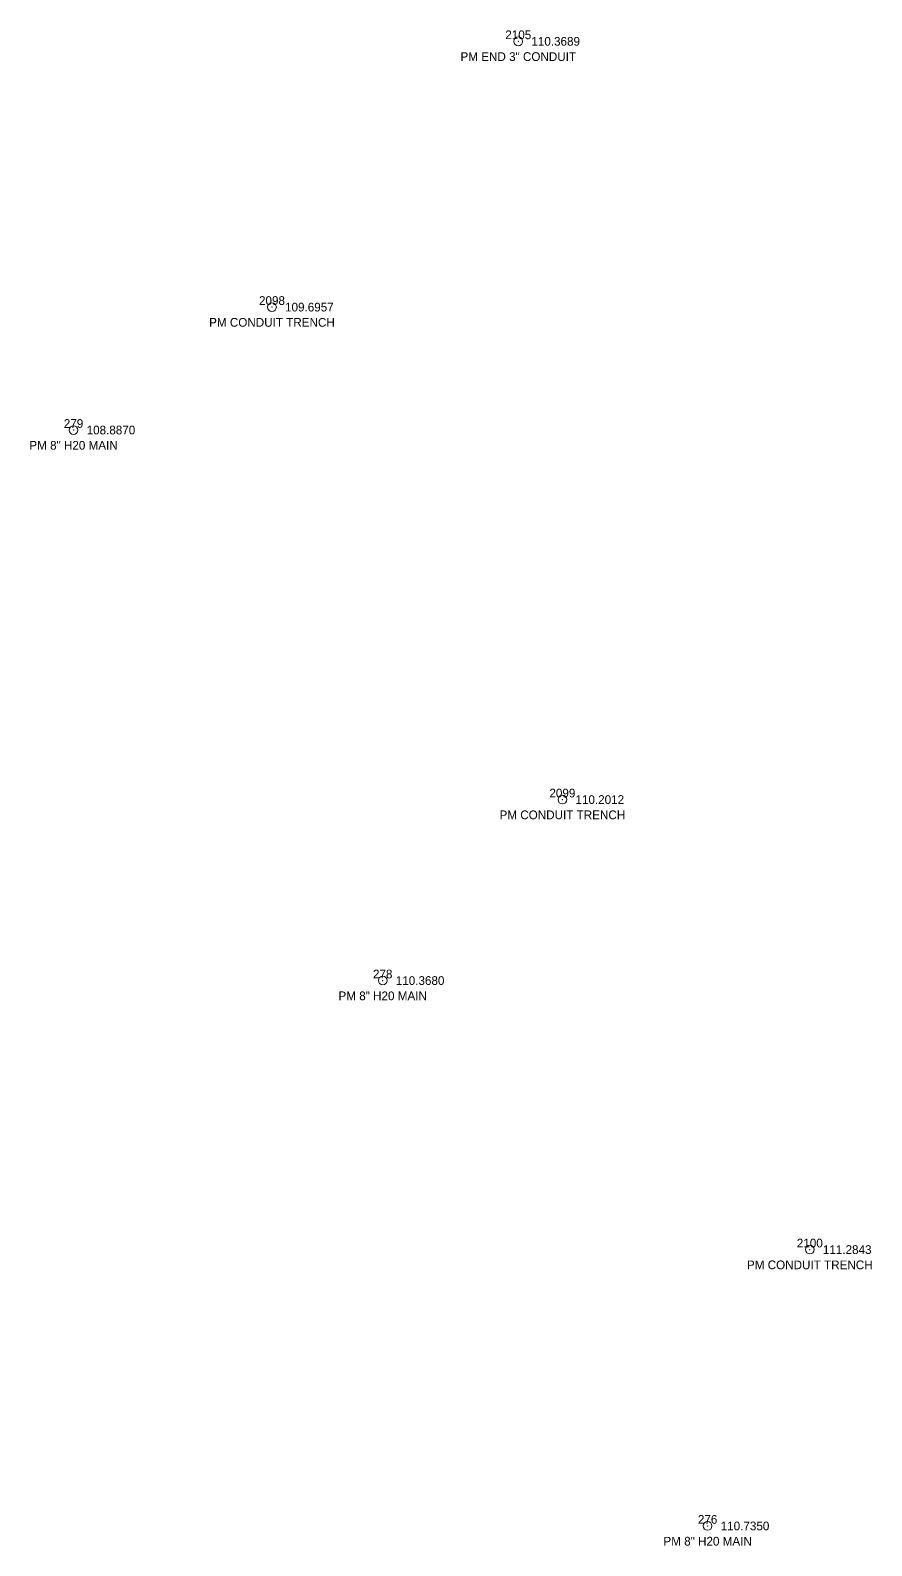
# Model space of a CAD drawing. Extents: x 1196333 to 1196982, y 245092 to 245652.
# Drawn here: x 1196620.4 to 1196668.6, y 245172.4 to 245259.3 of the extents above; entities that cross this region are included whole.
import ezdxf
from ezdxf.enums import TextEntityAlignment as Align

# ---------------------------------------------------------------- set-up
doc = ezdxf.new("R2010")
doc.units = 21
doc.header["$LTSCALE"] = 50
doc.header["$MEASUREMENT"] = 0
for name, color, linetype, lineweight, true_color in [('PNTDESC', 3, 'Continuous', 0, 0x00ff00), ('PNTELEV', 5, 'Continuous', 0, 0x0000ff), ('PNTS', 1, 'Continuous', 0, 0xff0000)]:
    doc.layers.add(name, color=color, linetype=linetype, lineweight=lineweight, true_color=true_color)
doc.layers.add('PNTNO', color=7, linetype='Continuous', lineweight=0)
doc.styles.add('PTXT', font='txt', dxfattribs={"height": 0.304801})

# ---------------------------------------------------------------- blocks, each defined once
blk = doc.blocks.new('SPT4')
at = {"color": 0, "linetype": 'Continuous'}
blk.add_circle((0, 0), 0.5, dxfattribs=at)
blk = doc.blocks.new('SRVPNO1')
at = {"layer": 'PNTDESC', "style": 'PTXT'}
blk.add_attdef('DESC2', text='', height=1, dxfattribs=at).set_placement((0, -1.75), align=Align.MIDDLE)
at = {"layer": 'PNTELEV', "style": 'PTXT'}
blk.add_attdef('ELEV2', (1.5, -0.5), '', height=1, dxfattribs=at)
at = {"layer": 'PNTNO', "style": 'PTXT'}
blk.add_attdef('PT#', text='', height=1, dxfattribs=at).set_placement((0, 0.75), align=Align.MIDDLE)

msp = doc.modelspace()

# ---------------------------------------------------------------- linework, layer by layer
at = {"layer": 'PNTS'}
for p in [(1196648.3582, 245258.6231, 110.3689), (1196634.2363, 245243.3858, 109.6957), (1196622.859, 245236.337, 108.887), (1196650.8874, 245215.1504, 110.2012), (1196640.585, 245204.774, 110.368), (1196665.0734, 245189.3502, 111.2843), (1196659.215, 245173.507, 110.735)]:
    msp.add_point(p, dxfattribs=at)

# ---------------------------------------------------------------- block references
at = {"layer": 'PNTS', "xscale": 0.5, "yscale": 0.5, "zscale": 0.5}
for p, values in [((1196648.3582, 245258.6231, 110.3689), {'PT#': '2105', 'ELEV2': '110.3689', 'DESC2': 'PM END 3" CONDUIT'}), ((1196634.2363, 245243.3858, 109.6957), {'PT#': '2098', 'ELEV2': '109.6957', 'DESC2': 'PM CONDUIT TRENCH'}), ((1196622.859, 245236.337, 108.887), {'PT#': '279', 'ELEV2': '108.8870', 'DESC2': 'PM 8" H20 MAIN'}), ((1196650.8874, 245215.1504, 110.2012), {'PT#': '2099', 'ELEV2': '110.2012', 'DESC2': 'PM CONDUIT TRENCH'}), ((1196640.585, 245204.774, 110.368), {'PT#': '278', 'ELEV2': '110.3680', 'DESC2': 'PM 8" H20 MAIN'}), ((1196665.0734, 245189.3502, 111.2843), {'PT#': '2100', 'ELEV2': '111.2843', 'DESC2': 'PM CONDUIT TRENCH'}), ((1196659.215, 245173.507, 110.735), {'PT#': '276', 'ELEV2': '110.7350', 'DESC2': 'PM 8" H20 MAIN'})]:
    msp.add_blockref('SRVPNO1', p, dxfattribs=at).add_auto_attribs(values)
for p in [(1196648.3582, 245258.6231, 110.3689), (1196634.2363, 245243.3858, 109.6957), (1196622.859, 245236.337, 108.887), (1196650.8874, 245215.1504, 110.2012), (1196640.585, 245204.774, 110.368), (1196665.0734, 245189.3502, 111.2843), (1196659.215, 245173.507, 110.735)]:
    msp.add_blockref('SPT4', p, dxfattribs=at)

doc.saveas('drawing.dxf')
